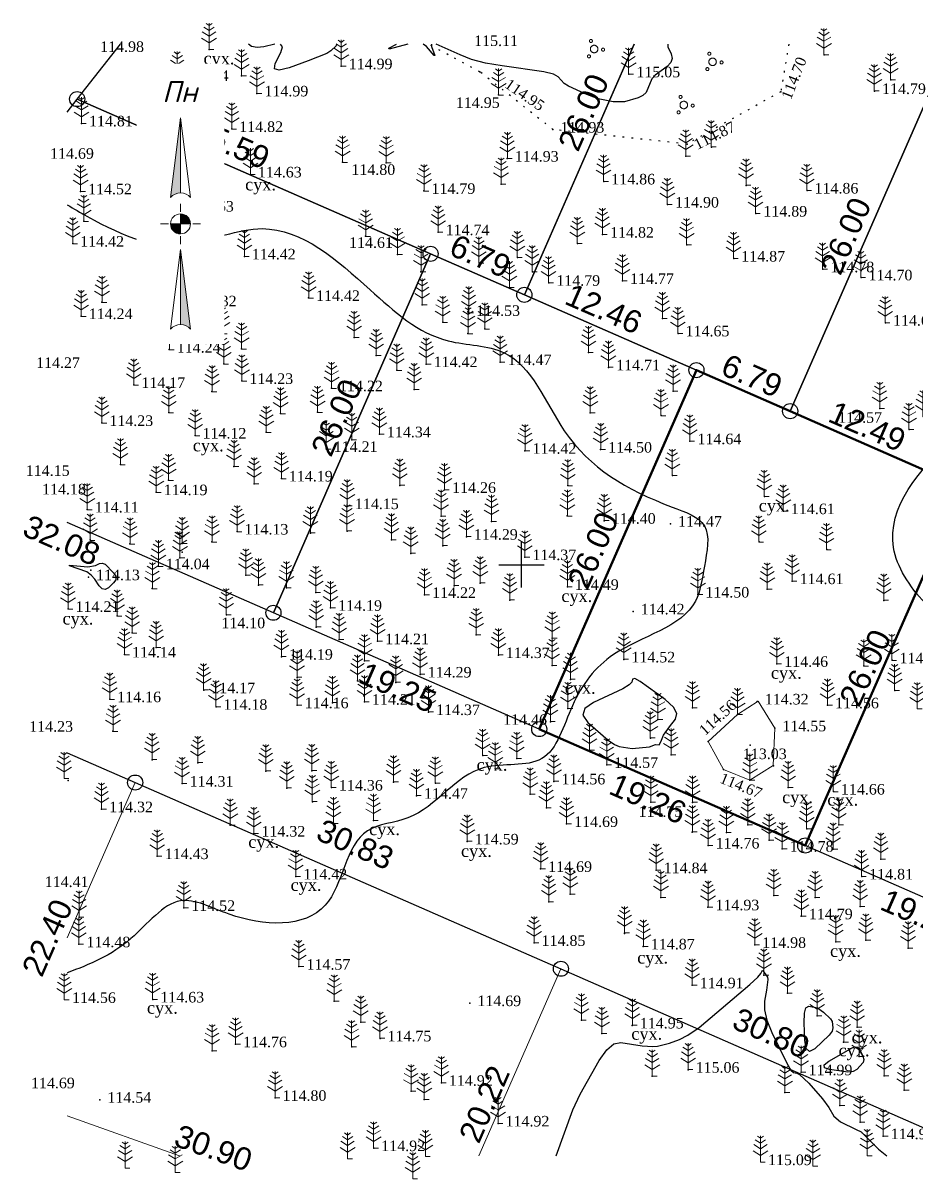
# Model space of a CAD drawing. Header units: millimetres. Extents: x 5405616.9 to 5405706.2, y 5524909.2 to 5524986.1.
# Drawn here: x 5405616.9 to 5405676.2, y 5524909.3 to 5524986 of the extents above; entities that cross this region are included whole.
import ezdxf
from ezdxf.enums import TextEntityAlignment as Align

# ---------------------------------------------------------------- set-up
doc = ezdxf.new("R2010")
doc.units = ezdxf.units.MM
doc.set_wipeout_variables(frame=1)
doc.linetypes.add('HIDDEN', pattern=[0.5, 0, -0.5])
doc.linetypes.add('суцільна', pattern=[50, 50, 0])
for name, color, linetype, lineweight in [('#Лист (текст_ПН)', 250, 'Continuous', 0), ('#Штамп', 250, 'Continuous', 0), ('11900000', 1, 'Continuous', 30), ('Контур', 7, 'HIDDEN', 30), ('рельеф', 7, 'Continuous', 0), ('ТОЧКИ', 7, 'Continuous', 30), ('усл. знак', 7, 'суцільна', 20)]:
    doc.layers.add(name, color=color, linetype=linetype, lineweight=lineweight)
for name, color, linetype in [('горизонтали', 42, 'Continuous'), ('Ділянки_Межі', 10, 'Continuous'), ('надписи', 7, 'Continuous'), ('отметки', 7, 'Continuous'), ('промеры', 185, 'Continuous'), ('Растительность', 7, 'Continuous')]:
    doc.layers.add(name, color=color, linetype=linetype)
doc.styles.get("Standard").update_dxf_attribs({"font": 'arial.ttf'})
doc.styles.add('times', font='times.ttf')
doc.styles.add('Мой_Топо', font='isocpeui.ttf')
doc.linetypes.add('канава 0', pattern='A,0.9,0,["|",Standard,S=0.25,R=0,X=0,Y=0],0.1', length=1)

# ---------------------------------------------------------------- blocks, each defined once
blk = doc.blocks.new('A$C51FE15A3')
at = {"layer": 'Растительность', "color": 94, "lineweight": 0}
for points in [[(-0.201, 1.726), (0, 1.584), (0.201, 1.726)], [(0, 1.75), (0, 0), (0.319, 0)], [(-0.447, 1.172), (0, 0.895), (0.447, 1.172)], [(-0.343, 1.489), (0, 1.267), (0.343, 1.489)], [(-0.493, 0.753), (0, 0.444), (0.493, 0.753)]]:
    blk.add_lwpolyline(points, dxfattribs=at)
blk = doc.blocks.new('A$C72385B22')
at = {"layer": 'усл. знак'}
for centre, radius in [((0, 0), 0.625), ((-0.02, 1.49), 0.25), ((-1.29, -0.64), 0.25), ((1.28, -0.76), 0.25)]:
    blk.add_circle(centre, radius, dxfattribs=at)
blk = doc.blocks.new('*U5')
at = {"color": 0}
for points in [[(-0.113, 0), (-0.109, -0.029), (-0.097, -0.056)], [(-0.113, 0), (-0.097, -0.056), (0, 0)], [(-0.097, -0.056), (0, -0.113), (0, 0)], [(-0.097, -0.056), (-0.08, -0.08), (-0.056, -0.097)], [(-0.097, -0.056), (-0.056, -0.097), (0, -0.113)], [(-0.056, -0.097), (-0.029, -0.109), (0, -0.113)]]:
    blk.add_solid(points, dxfattribs=at)
blk = doc.blocks.new('*U6')
at = {"color": 0}
for points in [[(0, 0), (0.097, 0.056), (0, 0.113)], [(0.097, 0.056), (0.029, 0.109), (0, 0.113)], [(0, 0), (0.113, 0), (0.097, 0.056)], [(0.097, 0.056), (0.056, 0.097), (0.029, 0.109)], [(0.097, 0.056), (0.08, 0.08), (0.056, 0.097)], [(0.113, 0), (0.109, 0.029), (0.097, 0.056)]]:
    blk.add_solid(points, dxfattribs=at)
blk = doc.blocks.new('*U7')
at = {"color": 0}
for points in [[(0, -1.136), (0.021, -1.138), (0, -0.288)], [(0.021, -1.138), (0.042, -1.142), (0, -0.288)], [(0.042, -1.142), (0.062, -1.15), (0, -0.288)], [(0.062, -1.15), (0.081, -1.16), (0, -0.288)], [(0.081, -1.16), (0.098, -1.173), (0, -0.288)], [(0.098, -1.173), (0.113, -1.188), (0, -0.288)]]:
    blk.add_solid(points, dxfattribs=at)
blk = doc.blocks.new('*U8')
at = {"color": 0}
for points in [[(-0.113, 0.297), (-0.098, 0.312), (0, 1.197)], [(-0.098, 0.312), (-0.081, 0.325), (0, 1.197)], [(-0.081, 0.325), (-0.062, 0.335), (0, 1.197)], [(-0.062, 0.335), (-0.042, 0.343), (0, 1.197)], [(-0.042, 0.343), (-0.021, 0.347), (0, 1.197)], [(-0.021, 0.347), (0, 0.349), (0, 1.197)]]:
    blk.add_solid(points, dxfattribs=at)
blk = doc.blocks.new('#Північ')
at = {"color": 7}
blk.add_wipeout([(-2.901, 10.635), (2.901, 10.635), (2.901, -7.981), (-2.901, -7.981)], dxfattribs=at).dxf.layer = '#Лист (текст_ПН)'
at = {"layer": '#Лист (текст_ПН)'}
for p, q in [((-0.663, 1.748), (0, 7.043)), ((0, 7.043), (0, 2.052)), ((0, 7.043), (0.663, 1.748)), ((0, 1.337), (0, 0.807)), ((-1.337, 0), (-0.807, 0)), ((-0.662, 0), (0.662, 0)), ((0, 0.662), (0, -0.662)), ((1.337, 0), (0.807, 0)), ((0, -1.337), (0, -0.807)), ((-0.663, -6.99), (0, -1.695)), ((0, -1.695), (0.663, -6.99)), ((0, -1.695), (0, -6.686))]:
    blk.add_line(p, q, dxfattribs=at)
at = {"layer": '#Лист (текст_ПН)', "flags": 128}
for points in [[(0, 7.043), (-0.663, 1.748, -0.218585), (0, 2.052)], [(0, 0), (-0.662, 0, 0.414214), (0, -0.662)]]:
    blk.add_lwpolyline(points, format="xyb", close=True, dxfattribs=at)
at = {"layer": '#Лист (текст_ПН)'}
blk.add_circle((0, 0), 0.662, dxfattribs=at)
for centre in [(0, 1.178), (0, -7.56)]:
    blk.add_arc(centre, 0.874, 40.67981, 139.32019, dxfattribs=at)
at = {"layer": '#Лист (текст_ПН)', "xscale": 5.883850111352785, "yscale": 5.883850111352785, "zscale": 5.883850111352785}
for name in ['*U8', '*U5', '*U6', '*U7']:
    blk.add_blockref(name, (0, 0), dxfattribs=at)
at = {"layer": '#Лист (текст_ПН)', "style": 'Мой_Топо'}
blk.add_text('Пн', height=1.4, dxfattribs=at).set_placement((-1.217, 8.077))

msp = doc.modelspace()

# ---------------------------------------------------------------- linework, layer by layer
at = {"layer": '11900000', "color": 7}
for points in [[(5405650, 5524948.5, 0), (5405650, 5524951.5, 0)], [(5405650, 5524948.5, 0), (5405650, 5524951.5, 0)], [(5405648.5, 5524950, 0), (5405651.5, 5524950, 0)], [(5405648.5, 5524950, 0), (5405651.5, 5524950, 0)]]:
    msp.add_polyline3d(points, dxfattribs=at)
at = {"layer": 'горизонтали', "color": 32}
for points in [[(5405633.649, 5524984.55, 115), (5405632.917, 5524984.372, 115), (5405632.477, 5524984.322, 115), (5405632.107, 5524984.402, 115), (5405631.892, 5524984.55, 115)], [(5405637.755, 5524984.55, 115), (5405637.717, 5524984.452, 115), (5405637.357, 5524984.102, 115), (5405637.087, 5524983.932, 115), (5405635.857, 5524983.442, 115), (5405634.597, 5524982.992, 115), (5405633.927, 5524982.822, 115), (5405633.627, 5524982.912, 115), (5405633.677, 5524983.272, 115), (5405634.037, 5524983.992, 115), (5405634.147, 5524984.382, 115), (5405634.026, 5524984.55, 115)], [(5405642.461, 5524984.55, 115), (5405641.237, 5524984.232, 115), (5405641.207, 5524984.282, 115), (5405641.72, 5524984.55, 115)], [(5405644.044, 5524984.55, 115), (5405644.027, 5524984.402, 115), (5405644.267, 5524983.812, 115), (5405644.207, 5524983.812, 115), (5405643.707, 5524984.392, 115), (5405643.486, 5524984.55, 115)], [(5405659.707, 5524984.55, 115), (5405659.717, 5524984.372, 115), (5405659.937, 5524983.902, 115), (5405660.007, 5524983.602, 115), (5405659.917, 5524983.332, 115), (5405659.667, 5524983.082, 115), (5405658.867, 5524982.492, 115), (5405658.657, 5524982.242, 115), (5405658.267, 5524981.352, 115), (5405658.047, 5524981.152, 115), (5405657.737, 5524981.002, 115), (5405656.847, 5524980.722, 115), (5405656.087, 5524980.732, 115), (5405655.097, 5524980.932, 115), (5405654.227, 5524981.252, 115), (5405653.127, 5524981.762, 115), (5405652.827, 5524981.952, 115), (5405652.447, 5524982.382, 115), (5405652.137, 5524982.552, 115), (5405651.487, 5524982.722, 115), (5405648.717, 5524983.112, 115), (5405647.627, 5524983.302, 115), (5405646.697, 5524983.542, 115), (5405645.927, 5524983.842, 115), (5405644.341, 5524984.55, 115)], [(5405652.317, 5524910.798, 115), (5405653.417, 5524913.832, 115), (5405653.897, 5524914.892, 115), (5405655.157, 5524917.122, 115), (5405655.657, 5524917.822, 115), (5405656.137, 5524918.222, 115), (5405656.587, 5524918.302, 115), (5405658.007, 5524918.082, 115), (5405658.727, 5524918.042, 115), (5405659.027, 5524918.062, 115), (5405659.817, 5524918.272, 115), (5405660.487, 5524918.512, 115), (5405661.037, 5524918.792, 115), (5405661.787, 5524919.312, 115), (5405665.147, 5524922.162, 115), (5405665.687, 5524922.652, 115), (5405665.877, 5524922.882, 115), (5405665.987, 5524923.112, 115), (5405666.317, 5524922.642, 115), (5405666.347, 5524922.492, 115), (5405666.267, 5524921.792, 115), (5405666.127, 5524921.042, 115), (5405666.127, 5524920.482, 115), (5405666.287, 5524919.802, 115), (5405666.617, 5524918.982, 115), (5405667.597, 5524916.932, 115), (5405667.867, 5524916.482, 115), (5405668.057, 5524916.322, 115), (5405668.267, 5524916.282, 115), (5405668.447, 5524916.192, 115), (5405669.057, 5524915.612, 115), (5405669.977, 5524914.582, 115), (5405670.397, 5524913.992, 115), (5405670.727, 5524913.412, 115), (5405671.177, 5524913.052, 115), (5405672.207, 5524912.532, 115), (5405672.547, 5524912.382, 115), (5405673.697, 5524911.232, 115), (5405674.236, 5524910.798, 115)]]:
    msp.add_polyline3d(points, dxfattribs=at)
for points in [[(5405622.617, 5524948.482, 114), (5405622.397, 5524948.362, 114), (5405622.187, 5524948.402, 114), (5405621.987, 5524948.612, 114), (5405621.697, 5524949.062, 114), (5405621.467, 5524949.322, 114), (5405621.177, 5524949.532, 114), (5405620.017, 5524949.942, 114), (5405620.027, 5524949.972, 114), (5405621.247, 5524949.862, 114), (5405621.747, 5524949.952, 114), (5405622.017, 5524950.092, 114), (5405622.197, 5524950.122, 114), (5405622.397, 5524950.042, 114), (5405622.947, 5524949.482, 114), (5405623.097, 5524949.242, 114), (5405623.097, 5524949.012, 114), (5405622.947, 5524948.802, 114), (5405622.617, 5524948.482, 114)], [(5405658.497, 5524937.932, 114.5), (5405658.887, 5524938.082, 114.5), (5405659.137, 5524938.052, 114.5), (5405659.257, 5524938.262, 114.5), (5405659.437, 5524938.702, 114.5), (5405659.817, 5524939.262, 114.5), (5405660.217, 5524939.762, 114.5), (5405660.317, 5524940.132, 114.5), (5405660.087, 5524940.562, 114.5), (5405659.547, 5524941.062, 114.5), (5405657.887, 5524942.262, 114.5), (5405657.517, 5524942.452, 114.5), (5405657.367, 5524942.422, 114.5), (5405657.327, 5524942.222, 114.5), (5405657.157, 5524942.042, 114.5), (5405656.727, 5524941.782, 114.5), (5405654.787, 5524940.872, 114.5), (5405654.197, 5524940.472, 114.5), (5405654.067, 5524940.032, 114.5), (5405654.397, 5524939.542, 114.5), (5405655.757, 5524938.362, 114.5), (5405656.167, 5524938.082, 114.5), (5405656.477, 5524937.952, 114.5), (5405657.347, 5524937.812, 114.5), (5405658.497, 5524937.932, 114.5)], [(5405670.667, 5524919.272, 115), (5405670.607, 5524919.072, 115), (5405670.407, 5524918.802, 115), (5405669.457, 5524917.892, 115), (5405669.107, 5524917.712, 115), (5405668.887, 5524917.902, 115), (5405668.797, 5524918.472, 115), (5405668.757, 5524919.622, 115), (5405668.777, 5524920.252, 115), (5405668.877, 5524920.612, 115), (5405669.067, 5524920.712, 115), (5405669.637, 5524920.602, 115), (5405670.047, 5524920.332, 115), (5405670.497, 5524919.872, 115), (5405670.607, 5524919.702, 115), (5405670.667, 5524919.272, 115)], [(5405671.987, 5524917.972, 115), (5405672.177, 5524918.022, 115), (5405672.297, 5524918.002, 115), (5405672.407, 5524917.912, 115), (5405672.657, 5524917.402, 115), (5405672.707, 5524917.192, 115), (5405672.667, 5524916.992, 115), (5405672.247, 5524916.522, 115), (5405672.007, 5524916.392, 115), (5405671.657, 5524916.342, 115), (5405670.437, 5524916.512, 115), (5405670.097, 5524916.632, 115), (5405670.077, 5524916.822, 115), (5405670.387, 5524917.072, 115), (5405671.987, 5524917.972, 115)]]:
    msp.add_polyline3d(points, close=True, dxfattribs=at)
for points, knots in [([(5405702.614, 5524915.604), (5405701.765, 5524915.931), (5405697.727, 5524917.483), (5405691.748, 5524920.767), (5405690.456, 5524929.173), (5405685.864, 5524933.397), (5405678.956, 5524935.57), (5405682.018, 5524943.247), (5405676.904, 5524946.848), (5405673.214, 5524952.355), (5405677.096, 5524957.454), (5405682.552, 5524960.751), (5405678.423, 5524966.21), (5405679.751, 5524974.608), (5405685.836, 5524978.206), (5405688.015, 5524981.343)], [20.416975, 20.416975, 20.416975, 20.416975, 23.037626, 32.731638, 39.162292, 46.871348, 50.794349, 58.140724, 63.904689, 68.143785, 76.466951, 79.543627, 85.063561, 91.848837, 103.526432, 103.526432, 103.526432, 103.526432]), ([(5405619.87, 5524973.888), (5405620.312, 5524973.635), (5405623.435, 5524971.82), (5405627.095, 5524970.45), (5405634.017, 5524973.585), (5405639.554, 5524968.65), (5405644.076, 5524964.515), (5405650.202, 5524964.634), (5405652.744, 5524957.477), (5405657.638, 5524954.587), (5405662.753, 5524952.886), (5405662.102, 5524949.951), (5405661.607, 5524946.052), (5405656.166, 5524944.905), (5405653.211, 5524941.03), (5405652.017, 5524936.245), (5405646.321, 5524937.362), (5405643.86, 5524932.976), (5405638.381, 5524932.732), (5405638.048, 5524925.787), (5405631.475, 5524926.077), (5405627.008, 5524928.61), (5405624.068, 5524924.609), (5405621.355, 5524923.476), (5405619.87, 5524922.941)], [816.576713, 816.576713, 816.576713, 816.576713, 817.717516, 824.697693, 829.706044, 837.921411, 844.116267, 847.912489, 854.451188, 863.209597, 865.692003, 868.370851, 870.767732, 877.245455, 881.607053, 885.661514, 889.520415, 895.583001, 898.406187, 904.085367, 910.48747, 913.839474, 917.961004, 922.740612, 922.740612, 922.740612, 922.740612])]:
    msp.add_open_spline(points, degree=3, knots=knots, dxfattribs=at)
at = {"layer": 'Ділянки_Межі', "lineweight": 25}
for points in [[(5405619.87, 5524980.049), (5405620.532, 5524980.907), (5405623.407, 5524984.55)], [(5405619.87, 5524937.531), (5405624.379, 5524935.557), (5405652.622, 5524923.203), (5405680.834, 5524910.84), (5405683.651, 5524917.273), (5405686.449, 5524923.665), (5405668.826, 5524931.381), (5405651.182, 5524939.105), (5405633.549, 5524946.825), (5405619.87, 5524952.814)]]:
    msp.add_lwpolyline(points, dxfattribs=at)
at = {"layer": 'Ділянки_Межі'}
for points in [[(5405657.476, 5524984.55), (5405650.195, 5524967.92), (5405643.976, 5524970.643), (5405620.532, 5524980.907)], [(5405620.532, 5524980.907), (5405623.407, 5524984.55)], [(5405677.038, 5524984.55), (5405678.256, 5524984.017), (5405667.828, 5524960.2), (5405661.61, 5524962.923), (5405650.195, 5524967.92)], [(5405650.195, 5524967.92), (5405657.476, 5524984.55)], [(5405619.87, 5524980.049), (5405620.532, 5524980.907), (5405643.976, 5524970.643), (5405633.549, 5524946.825), (5405619.87, 5524952.814)]]:
    msp.add_lwpolyline(points, dxfattribs=at)
for points in [[(5405667.828, 5524960.2), (5405678.256, 5524984.017), (5405695.889, 5524976.297), (5405685.462, 5524952.48), (5405679.269, 5524955.191)], [(5405633.549, 5524946.825), (5405643.976, 5524970.643), (5405650.195, 5524967.92), (5405661.61, 5524962.923), (5405651.182, 5524939.105)]]:
    msp.add_lwpolyline(points, close=True, dxfattribs=at)
at = {"layer": 'Ділянки_Межі', "lineweight": 50}
msp.add_lwpolyline([(5405651.182, 5524939.105), (5405661.61, 5524962.923), (5405667.828, 5524960.2), (5405679.269, 5524955.191), (5405668.826, 5524931.381)], close=True, dxfattribs=at)
at = {"layer": 'Ділянки_Межі', "lineweight": 0}
msp.add_lwpolyline([(5405668.826, 5524931.381), (5405679.269, 5524955.191), (5405685.462, 5524952.48), (5405696.877, 5524947.483), (5405686.449, 5524923.665)], close=True, dxfattribs=at)
for points in [[(5405619.87, 5524937.531), (5405624.379, 5524935.557), (5405619.87, 5524925.258)], [(5405619.87, 5524925.258), (5405624.379, 5524935.557), (5405652.622, 5524923.203), (5405647.186, 5524910.798)], [(5405647.186, 5524910.798), (5405652.622, 5524923.203), (5405680.834, 5524910.84), (5405680.815, 5524910.798)], [(5405619.87, 5524913.45), (5405627.322, 5524910.798)], [(5405627.322, 5524910.798), (5405619.87, 5524913.45)]]:
    msp.add_lwpolyline(points, dxfattribs=at)
at = {"layer": 'Контур', "color": 7, "linetype": 'HIDDEN', "elevation": 115.325}
msp.add_lwpolyline([(5405667.741, 5524984.55), (5405667.205, 5524981.396), (5405660.985, 5524977.927), (5405652.094, 5524978.885), (5405647.248, 5524982.721), (5405643.833, 5524984.55)], dxfattribs=at)
at = {"layer": 'отметки', "color": 7}
for p in [(5405629.279, 5524984.203, 114.951), (5405670.084, 5524983.839, 114.868), (5405638.043, 5524983.09, 114.994), (5405627.168, 5524982.313, 114.943), (5405631.439, 5524982.455, 114.961), (5405647.248, 5524982.721, 114.946), (5405657.127, 5524982.554, 115.053), (5405674.504, 5524982.184, 114.729), (5405626.276, 5524980.794, 114.876), (5405628.751, 5524980.809, 114.884), (5405632.456, 5524981.289, 114.995), (5405648.488, 5524981.181, 114.946), (5405667.205, 5524981.396, 114.703), (5405673.424, 5524981.444, 114.792), (5405627.463, 5524979.979, 114.87), (5405620.816, 5524979.298, 114.807), (5405630.784, 5524978.926, 114.818), (5405652.094, 5524978.885, 114.932), (5405660.985, 5524977.927, 114.874), (5405662.608, 5524977.726, 114.903), (5405649.063, 5524976.959, 114.931), (5405660.917, 5524977.111, 114.919), (5405638.134, 5524976.716, 114.799), (5405641.032, 5524976.686, 114.796), (5405632.019, 5524975.912, 114.629), (5405655.462, 5524975.447, 114.857), (5405620.755, 5524974.787, 114.523), (5405643.538, 5524974.819, 114.79), (5405648.647, 5524975.269, 114.901), (5405664.913, 5524975.182, 114.838), (5405668.947, 5524974.844, 114.855), (5405659.696, 5524973.911, 114.899), (5405627.516, 5524973.644, 114.625), (5405665.55, 5524973.314, 114.887), (5405620.963, 5524972.812, 114.477), (5405639.66, 5524971.804, 114.61), (5405644.475, 5524972.079, 114.737), (5405655.384, 5524971.914, 114.818), (5405620.236, 5524971.319, 114.421), (5405629.594, 5524971.504, 114.467), (5405653.723, 5524971.317, 114.824), (5405660.98, 5524971.234, 114.832), (5405631.621, 5524970.472, 114.421), (5405641.787, 5524970.604, 114.549), (5405647.195, 5524970.015, 114.71), (5405649.74, 5524970.393, 114.797), (5405664.085, 5524970.331, 114.866), (5405625.21, 5524969.236, 114.324), (5405643.337, 5524969.456, 114.594), (5405650.728, 5524969.443, 114.761), (5405669.999, 5524969.614, 114.782), (5405651.816, 5524968.721, 114.794), (5405656.71, 5524968.845, 114.773), (5405672.53, 5524969.081, 114.704), (5405635.877, 5524967.713, 114.418), (5405649.209, 5524968.4, 114.712), (5405622.172, 5524967.437, 114.252), (5405627.702, 5524967.356, 114.321), (5405643.416, 5524967.257, 114.575), (5405620.796, 5524966.508, 114.242), (5405646.444, 5524966.786, 114.529), (5405646.502, 5524966.724, 114.527), (5405659.363, 5524966.34, 114.677), (5405644.778, 5524966.099, 114.538), (5405647.564, 5524965.662, 114.556), (5405674.151, 5524966.072, 114.681), (5405630.164, 5524965.349, 114.302), (5405638.904, 5524965.098, 114.394), (5405646.451, 5524965.345, 114.544), (5405660.393, 5524965.365, 114.655), (5405626.64, 5524964.283, 114.242), (5405631.43, 5524964.337, 114.307), (5405640.362, 5524963.9, 114.377), (5405654.461, 5524964.099, 114.68), (5405630.257, 5524963.344, 114.213), (5405643.678, 5524963.321, 114.423), (5405648.587, 5524963.46, 114.472), (5405655.786, 5524963.109, 114.708), (5405641.731, 5524962.925, 114.36), (5405624.288, 5524961.939, 114.168), (5405631.453, 5524962.208, 114.227), (5405637.399, 5524961.722, 114.221), (5405642.881, 5524961.641, 114.383), (5405629.474, 5524961.5, 114.219), (5405660.068, 5524961.524, 114.667), (5405626.608, 5524960.123, 114.131), (5405634.018, 5524960.041, 114.241), (5405636.474, 5524960.133, 114.212), (5405654.563, 5524960.085, 114.573), (5405673.779, 5524960.379, 114.567), (5405622.167, 5524959.418, 114.234), (5405659.27, 5524959.905, 114.673), (5405628.349, 5524958.587, 114.118), (5405633.077, 5524958.801, 114.196), (5405640.581, 5524958.666, 114.343), (5405675.722, 5524958.993, 114.577), (5405638.749, 5524958.3, 114.226), (5405661.179, 5524958.209, 114.64), (5405637.052, 5524957.697, 114.205), (5405650.238, 5524957.574, 114.418), (5405655.257, 5524957.652, 114.497), (5405623.396, 5524956.656, 114.188), (5405630.935, 5524956.537, 114.167), (5405626.597, 5524955.619, 114.157), (5405634.077, 5524955.738, 114.187), (5405660.016, 5524955.943, 114.591), (5405625.772, 5524954.828, 114.193), (5405632.266, 5524955.385, 114.159), (5405641.942, 5524955.271, 114.281), (5405644.906, 5524954.98, 114.261), (5405653.078, 5524955.258, 114.399), (5405638.458, 5524953.901, 114.154), (5405666.12, 5524954.544, 114.549), (5405621.201, 5524953.68, 114.113), (5405644.669, 5524953.238, 114.317), (5405653.042, 5524953.248, 114.392), (5405667.378, 5524953.568, 114.612), (5405648.022, 5524952.883, 114.348), (5405655.5, 5524952.93, 114.402), (5405659.891, 5524952.736, 114.47), (5405621.391, 5524951.656, 114.051), (5405631.135, 5524952.218, 114.13), (5405636.006, 5524952.109, 114.174), (5405638.435, 5524952.243, 114.191), (5405641.382, 5524951.654, 114.264), (5405646.351, 5524951.872, 114.292), (5405624.033, 5524951.4, 114.132), (5405627.491, 5524951.431, 114.126), (5405627.498, 5524950.847, 113.887), (5405629.475, 5524951.524, 114.169), (5405644.786, 5524951.27, 114.249), (5405665.762, 5524951.52, 114.826), (5405670.251, 5524951.014, 114.55), (5405621.57, 5524950.196, 114.144), (5405627.343, 5524950.474, 114.111), (5405642.658, 5524950.761, 114.256), (5405650.232, 5524950.516, 114.375), (5405621.447, 5524949.658, 113.937), (5405625.913, 5524949.911, 114.039), (5405631.727, 5524949.311, 114.224), (5405621.284, 5524949.187, 114.13), (5405632.554, 5524948.666, 114.215), (5405645.531, 5524948.617, 114.275), (5405647.271, 5524948.788, 114.262), (5405653.049, 5524948.54, 114.492), (5405667.956, 5524948.924, 114.608), (5405625.512, 5524948.443, 114.077), (5405634.418, 5524948.475, 114.173), (5405636.366, 5524948.164, 114.166), (5405643.582, 5524948.009, 114.224), (5405661.705, 5524948.036, 114.499), (5405666.312, 5524948.384, 114.59), (5405619.926, 5524947.084, 114.209), (5405637.345, 5524947.156, 114.187), (5405649.228, 5524947.67, 114.392), (5405674.04, 5524947.649, 114.576), (5405623.179, 5524946.612, 114.066), (5405630.431, 5524946.679, 114.105), (5405657.417, 5524946.914, 114.422), (5405624.179, 5524945.491, 114.074), (5405636.393, 5524945.879, 114.141), (5405637.918, 5524945.042, 114.26), (5405640.463, 5524944.937, 114.21), (5405646.998, 5524945.358, 114.335), (5405652.049, 5524945.131, 114.448), (5405623.673, 5524944.056, 114.14), (5405625.768, 5524944.524, 114.147), (5405648.471, 5524944.019, 114.365), (5405634.086, 5524943.91, 114.193), (5405639.6, 5524943.631, 114.273), (5405652.03, 5524943.325, 114.407), (5405656.794, 5524943.73, 114.523), (5405666.936, 5524943.436, 114.46), (5405672.719, 5524943.297, 114.59), (5405674.584, 5524943.669, 114.608), (5405635.122, 5524942.536, 114.168), (5405643.285, 5524942.73, 114.287), (5405653.253, 5524942.405, 114.397), (5405628.929, 5524941.688, 114.17), (5405639.123, 5524942.298, 114.123), (5405641.667, 5524942.198, 114.319), (5405674.769, 5524941.665, 114.681), (5405622.691, 5524941.092, 114.161), (5405639.539, 5524941.308, 114.042), (5405639.586, 5524940.923, 114.212), (5405665.646, 5524940.942, 114.317), (5405629.742, 5524940.585, 114.18), (5405635.129, 5524940.691, 114.16), (5405637.464, 5524940.857, 114.108), (5405643.841, 5524940.236, 114.371), (5405653.089, 5524940.477, 114.505), (5405661.347, 5524940.518, 114.528), (5405670.304, 5524940.683, 114.56), (5405651.924, 5524939.59, 114.459), (5405659.061, 5524939.746, 114.441), (5405664.336, 5524940.063, 114.414), (5405622.906, 5524938.959, 114.213), (5405666.811, 5524939.159, 114.545), (5405658.554, 5524938.51, 114.434), (5405662.393, 5524938.284, 114.558), (5405665.171, 5524938.046, 113.032), (5405625.509, 5524937.073, 114.235), (5405647.437, 5524937.355, 114.458), (5405649.696, 5524937.149, 114.479), (5405654.518, 5524937.693, 114.534), (5405659.935, 5524937.387, 114.582), (5405628.542, 5524936.873, 114.259), (5405633.054, 5524936.323, 114.338), (5405636.102, 5524936.343, 114.277), (5405648.269, 5524936.467, 114.532), (5405655.661, 5524936.732, 114.569), (5405663.402, 5524936.429, 114.67), (5405666.713, 5524936.674, 114.534), (5405619.93, 5524935.686, 114.25), (5405641.521, 5524935.593, 114.294), (5405644.295, 5524935.51, 114.387), (5405652.16, 5524935.637, 114.556), (5405665.162, 5524935.711, 114.575), (5405627.492, 5524935.489, 114.31), (5405634.448, 5524935.194, 114.253), (5405637.397, 5524935.227, 114.358), (5405650.591, 5524934.789, 114.639), (5405667.703, 5524935.221, 114.681), (5405670.696, 5524934.962, 114.657), (5405636.135, 5524934.282, 114.369), (5405643.043, 5524934.68, 114.466), (5405658.58, 5524934.253, 114.751), (5405661.357, 5524934.242, 114.618), (5405622.155, 5524933.789, 114.318), (5405651.662, 5524933.871, 114.532), (5405630.692, 5524932.722, 114.385), (5405637.537, 5524932.832, 114.441), (5405640.184, 5524933.048, 114.493), (5405653, 5524932.81, 114.692), (5405665.016, 5524932.747, 114.654), (5405668.93, 5524932.485, 114.738), (5405671.062, 5524932.762, 114.708), (5405632.257, 5524932.175, 114.317), (5405661.336, 5524932.275, 114.768), (5405663.601, 5524932.236, 114.74), (5405666.431, 5524931.733, 114.769), (5405646.409, 5524931.654, 114.585), (5405662.384, 5524931.382, 114.756), (5405667.296, 5524931.171, 114.781), (5405670.688, 5524931.138, 114.786), (5405625.845, 5524930.679, 114.432), (5405673.849, 5524930.479, 114.761), (5405651.277, 5524929.827, 114.688), (5405658.937, 5524929.741, 114.844), (5405635.037, 5524929.327, 114.42), (5405672.573, 5524929.326, 114.813), (5405653.238, 5524928.143, 114.715), (5405659.259, 5524927.933, 114.931), (5405666.735, 5524928.07, 114.949), (5405669.481, 5524927.923, 114.802), (5405627.603, 5524927.238, 114.518), (5405651.821, 5524927.641, 114.742), (5405662.375, 5524927.282, 114.931), (5405672.47, 5524927.332, 114.838), (5405620.664, 5524926.628, 114.462), (5405668.569, 5524926.686, 114.789), (5405656.842, 5524925.547, 114.872), (5405656.849, 5524925.574, 114.866), (5405620.649, 5524924.827, 114.478), (5405650.84, 5524924.919, 114.852), (5405665.477, 5524924.79, 114.981), (5405670.849, 5524924.998, 114.866), (5405672.852, 5524925.094, 114.907), (5405658.088, 5524924.687, 114.869), (5405675.649, 5524924.579, 114.881), (5405635.247, 5524923.342, 114.572), (5405666.089, 5524922.767, 115.005), (5405661.331, 5524922.105, 114.914), (5405625.547, 5524921.168, 114.635), (5405637.589, 5524921.055, 114.732), (5405646.577, 5524920.923, 114.686), (5405667.654, 5524921.578, 114.981), (5405639.345, 5524919.649, 114.745), (5405653.978, 5524919.801, 114.929), (5405657.356, 5524919.443, 114.947), (5405669.624, 5524920.069, 115.016), (5405655.337, 5524918.907, 114.984), (5405672.273, 5524919.317, 114.973), (5405631.039, 5524918.194, 114.757), (5405638.747, 5524918.029, 114.804), (5405640.621, 5524918.585, 114.753), (5405671.376, 5524918.342, 114.989), (5405629.482, 5524917.759, 114.69), (5405672.406, 5524917.384, 115.015), (5405661.058, 5524916.506, 115.057), (5405668.552, 5524916.337, 114.994), (5405644.69, 5524915.636, 114.922), (5405658.678, 5524916.083, 115.077), (5405674.056, 5524916.094, 114.955), (5405642.685, 5524915.088, 114.942), (5405667.483, 5524914.998, 115.083), (5405675.396, 5524915.141, 114.911), (5405622.035, 5524914.515, 114.538), (5405633.659, 5524914.638, 114.8), (5405643.556, 5524914.52, 114.947), (5405671.128, 5524914.125, 114.972), (5405648.45, 5524912.94, 114.921), (5405672.47, 5524913.032, 114.982), (5405673.998, 5524912.096, 114.953), (5405640.205, 5524911.302, 114.92)]:
    msp.add_point(p, dxfattribs=at)
at = {"layer": 'рельеф', "color": 7, "linetype": 'канава 0', "ltscale": 0.4, "elevation": 114.41}
msp.add_lwpolyline([(5405664.34, 5524940.07), (5405662.39, 5524938.29), (5405663.4, 5524936.43), (5405665.16, 5524935.72), (5405666.71, 5524936.68), (5405666.81, 5524939.16), (5405665.714, 5524940.95), (5405664.34, 5524940.07)], dxfattribs=at)
at = {"layer": 'ТОЧКИ'}
for centre in [(5405620.532, 5524980.907), (5405643.976, 5524970.643, 107.24), (5405650.195, 5524967.92, 107.24), (5405661.61, 5524962.923, 107.24), (5405667.828, 5524960.2, 107.24), (5405633.549, 5524946.825), (5405651.182, 5524939.105), (5405624.379, 5524935.557), (5405668.826, 5524931.381, 107.24), (5405652.622, 5524923.203)]:
    msp.add_circle(centre, 0.5, dxfattribs=at)

# ---------------------------------------------------------------- block references
at = {"layer": 'Растительность', "color": 7}
for p in [(5405629.28, 5524984.2, 114.95), (5405670.07, 5524983.85, 114.87), (5405638.05, 5524983.09, 114.99), (5405627.17, 5524982.31, 114.94), (5405631.44, 5524982.45, 114.96), (5405657.11, 5524982.56, 115.05), (5405674.49, 5524982.19, 114.73), (5405632.46, 5524981.29, 114.99), (5405673.41, 5524981.45, 114.79), (5405626.28, 5524980.79, 114.88), (5405628.76, 5524980.8, 114.88), (5405648.49, 5524981.18, 114.95), (5405627.47, 5524979.97, 114.87), (5405620.82, 5524979.29, 114.81), (5405630.79, 5524978.92, 114.82), (5405662.59, 5524977.73, 114.9), (5405638.14, 5524976.71, 114.8), (5405649.07, 5524976.96, 114.93), (5405660.9, 5524977.12, 114.92), (5405641.04, 5524976.68, 114.8), (5405632.03, 5524975.9, 114.63), (5405648.65, 5524975.27, 114.9), (5405655.45, 5524975.45, 114.86), (5405664.9, 5524975.19, 114.84), (5405620.76, 5524974.77, 114.52), (5405643.54, 5524974.81, 114.79), (5405668.93, 5524974.85, 114.86), (5405627.52, 5524973.63, 114.62), (5405659.68, 5524973.91, 114.9), (5405665.53, 5524973.32, 114.89), (5405620.97, 5524972.79, 114.48), (5405629.6, 5524971.49, 114.47), (5405639.67, 5524971.8, 114.61), (5405644.48, 5524972.07, 114.74), (5405653.71, 5524971.32, 114.82), (5405655.37, 5524971.92, 114.82), (5405620.24, 5524971.3, 114.42), (5405641.79, 5524970.6, 114.55), (5405660.96, 5524971.24, 114.83), (5405631.63, 5524970.46, 114.42), (5405647.18, 5524970.02, 114.71), (5405649.73, 5524970.39, 114.8), (5405664.07, 5524970.33, 114.87), (5405625.22, 5524969.22, 114.32), (5405643.34, 5524969.45, 114.59), (5405650.72, 5524969.44, 114.76), (5405669.98, 5524969.62, 114.78), (5405672.51, 5524969.08, 114.7), (5405649.2, 5524968.4, 114.71), (5405651.8, 5524968.72, 114.79), (5405656.7, 5524968.85, 114.77), (5405635.89, 5524967.7, 114.42), (5405622.18, 5524967.41, 114.25), (5405627.71, 5524967.34, 114.32), (5405643.42, 5524967.25, 114.57), (5405646.51, 5524966.72, 114.53), (5405620.8, 5524966.48, 114.24), (5405644.78, 5524966.09, 114.54), (5405659.35, 5524966.34, 114.68), (5405674.13, 5524966.07, 114.68), (5405630.17, 5524965.33, 114.3), (5405646.46, 5524965.34, 114.54), (5405647.57, 5524965.65, 114.56), (5405660.38, 5524965.36, 114.65), (5405638.91, 5524965.09, 114.39), (5405626.65, 5524964.26, 114.24), (5405631.44, 5524964.32, 114.31), (5405640.37, 5524963.89, 114.38), (5405654.45, 5524964.1, 114.68), (5405630.26, 5524963.33, 114.21), (5405641.74, 5524962.91, 114.36), (5405643.69, 5524963.31, 114.42), (5405648.59, 5524963.45, 114.47), (5405655.77, 5524963.11, 114.71), (5405631.46, 5524962.19, 114.23), (5405624.29, 5524961.92, 114.17), (5405629.48, 5524961.48, 114.22), (5405637.41, 5524961.71, 114.22), (5405642.89, 5524961.63, 114.38), (5405660.06, 5524961.52, 114.67), (5405626.61, 5524960.1, 114.13), (5405634.03, 5524960.02, 114.24), (5405636.48, 5524960.12, 114.21), (5405654.57, 5524960.08, 114.57), (5405659.26, 5524959.9, 114.67), (5405673.77, 5524960.38, 114.57), (5405676.63, 5524959.83, 114.57), (5405622.17, 5524959.4, 114.23), (5405628.36, 5524958.57, 114.12), (5405633.08, 5524958.78, 114.19), (5405638.75, 5524958.31, 114.23), (5405640.58, 5524958.67, 114.34), (5405675.71, 5524958.99, 114.58), (5405637.06, 5524957.68, 114.2), (5405650.24, 5524957.57, 114.42), (5405655.26, 5524957.65, 114.5), (5405661.17, 5524958.21, 114.64), (5405623.4, 5524956.64, 114.19), (5405630.94, 5524956.52, 114.17), (5405626.6, 5524955.6, 114.16), (5405632.27, 5524955.37, 114.16), (5405634.08, 5524955.72, 114.19), (5405641.94, 5524955.28, 114.28), (5405653.08, 5524955.25, 114.4), (5405660.01, 5524955.94, 114.59), (5405625.78, 5524954.81, 114.19), (5405644.9, 5524954.99, 114.26), (5405666.11, 5524954.54, 114.55), (5405638.45, 5524953.91, 114.15), (5405621.2, 5524953.66, 114.11), (5405644.67, 5524953.24, 114.32), (5405653.05, 5524953.24, 114.39), (5405655.5, 5524952.94, 114.4), (5405667.37, 5524953.56, 114.61), (5405631.14, 5524952.2, 114.13), (5405638.43, 5524952.25, 114.19), (5405648.02, 5524952.89, 114.35), (5405621.39, 5524951.63, 114.05), (5405624.04, 5524951.38, 114.13), (5405627.5, 5524951.41, 114.13), (5405629.48, 5524951.51, 114.17), (5405636, 5524952.12, 114.17), (5405641.38, 5524951.66, 114.26), (5405646.35, 5524951.88, 114.29), (5405665.75, 5524951.51, 114.83), (5405642.66, 5524950.77, 114.26), (5405644.78, 5524951.28, 114.25), (5405670.24, 5524951.01, 114.55), (5405625.92, 5524949.89, 114.04), (5405627.35, 5524950.46, 114.11), (5405650.23, 5524950.52, 114.37), (5405631.72, 5524949.32, 114.22), (5405625.52, 5524948.42, 114.08), (5405632.55, 5524948.67, 114.21), (5405634.41, 5524948.48, 114.17), (5405645.53, 5524948.63, 114.28), (5405647.27, 5524948.8, 114.26), (5405653.05, 5524948.54, 114.49), (5405666.31, 5524948.39, 114.59), (5405667.96, 5524948.93, 114.61), (5405636.36, 5524948.17, 114.17), (5405643.58, 5524948.02, 114.22), (5405649.23, 5524947.68, 114.39), (5405661.71, 5524948.04, 114.5), (5405674.04, 5524947.65, 114.58), (5405619.93, 5524947.07, 114.21), (5405637.34, 5524947.16, 114.19), (5405623.18, 5524946.59, 114.07), (5405630.42, 5524946.69, 114.1), (5405624.18, 5524945.47, 114.07), (5405636.39, 5524945.89, 114.14), (5405647, 5524945.37, 114.33), (5405625.77, 5524944.51, 114.15), (5405637.91, 5524945.05, 114.26), (5405640.46, 5524944.95, 114.21), (5405652.05, 5524945.14, 114.45), (5405623.68, 5524944.04, 114.14), (5405634.08, 5524943.92, 114.19), (5405648.47, 5524944.03, 114.37), (5405656.79, 5524943.74, 114.52), (5405639.6, 5524943.64, 114.27), (5405652.03, 5524943.33, 114.41), (5405666.94, 5524943.44, 114.46), (5405672.71, 5524943.29, 114.59), (5405674.57, 5524943.66, 114.61), (5405635.12, 5524942.55, 114.17), (5405639.13, 5524942.28, 114.12), (5405641.66, 5524942.21, 114.32), (5405643.28, 5524942.74, 114.29), (5405653.25, 5524942.41, 114.4), (5405628.92, 5524941.7, 114.17), (5405674.76, 5524941.66, 114.68), (5405622.69, 5524941.08, 114.16), (5405635.12, 5524940.7, 114.16), (5405637.46, 5524940.87, 114.11), (5405639.59, 5524940.91, 114.21), (5405670.31, 5524940.69, 114.56), (5405629.74, 5524940.59, 114.18), (5405643.84, 5524940.24, 114.37), (5405653.09, 5524940.48, 114.5), (5405661.35, 5524940.52, 114.53), (5405664.34, 5524940.07, 114.41), (5405676.26, 5524940.45, 114.6), (5405651.92, 5524939.6, 114.46), (5405659.06, 5524939.75, 114.44), (5405622.91, 5524938.95, 114.21), (5405658.55, 5524938.52, 114.43), (5405654.52, 5524937.7, 114.53), (5405625.5, 5524937.08, 114.23), (5405628.54, 5524936.88, 114.26), (5405647.43, 5524937.36, 114.46), (5405649.69, 5524937.16, 114.48), (5405659.93, 5524937.39, 114.58), (5405633.05, 5524936.33, 114.34), (5405636.1, 5524936.35, 114.28), (5405648.27, 5524936.47, 114.53), (5405655.66, 5524936.74, 114.57), (5405619.66, 5524935.82, 114.28), (5405627.49, 5524935.5, 114.31), (5405641.52, 5524935.6, 114.29), (5405644.29, 5524935.52, 114.39), (5405652.16, 5524935.64, 114.56), (5405665.16, 5524935.72, 114.41), (5405634.44, 5524935.2, 114.25), (5405637.39, 5524935.23, 114.36), (5405643.04, 5524934.69, 114.47), (5405650.59, 5524934.79, 114.64), (5405667.7, 5524935.23, 114.68), (5405670.69, 5524934.95, 114.66), (5405622.15, 5524933.79, 114.32), (5405636.13, 5524934.29, 114.37), (5405651.66, 5524933.88, 114.53), (5405658.58, 5524934.26, 114.75), (5405661.36, 5524934.25, 114.62), (5405640.18, 5524933.05, 114.49), (5405630.69, 5524932.73, 114.38), (5405637.53, 5524932.84, 114.44), (5405653, 5524932.81, 114.69), (5405661.34, 5524932.28, 114.77), (5405663.6, 5524932.24, 114.74), (5405665.02, 5524932.75, 114.65), (5405668.92, 5524932.48, 114.74), (5405671.05, 5524932.75, 114.71), (5405632.25, 5524932.18, 114.32), (5405646.41, 5524931.66, 114.59), (5405666.43, 5524931.74, 114.77), (5405625.84, 5524930.68, 114.43), (5405662.38, 5524931.38, 114.76), (5405667.3, 5524931.17, 114.78), (5405670.68, 5524931.13, 114.79), (5405673.84, 5524930.47, 114.76), (5405635.03, 5524929.33, 114.42), (5405651.28, 5524929.83, 114.69), (5405658.94, 5524929.74, 114.84), (5405672.56, 5524929.32, 114.81), (5405651.82, 5524927.64, 114.74), (5405653.24, 5524928.15, 114.72), (5405659.26, 5524927.93, 114.93), (5405666.74, 5524928.07, 114.95), (5405669.48, 5524927.93, 114.8), (5405627.6, 5524927.24, 114.52), (5405662.38, 5524927.28, 114.93), (5405672.47, 5524927.33, 114.84), (5405620.66, 5524926.63, 114.46), (5405668.57, 5524926.69, 114.79), (5405656.85, 5524925.58, 114.87), (5405620.64, 5524924.83, 114.48), (5405650.84, 5524924.92, 114.85), (5405658.09, 5524924.69, 114.87), (5405665.48, 5524924.79, 114.98), (5405670.85, 5524925, 114.87), (5405672.85, 5524925.1, 114.91), (5405675.65, 5524924.58, 114.88), (5405635.24, 5524923.35, 114.57), (5405666.09, 5524922.77, 115), (5405661.33, 5524922.11, 114.91), (5405667.65, 5524921.58, 114.98), (5405619.68, 5524921.14, 114.56), (5405625.54, 5524921.17, 114.63), (5405637.59, 5524921.06, 114.73), (5405669.62, 5524920.07, 115.02), (5405639.34, 5524919.65, 114.75), (5405653.98, 5524919.8, 114.93), (5405657.36, 5524919.45, 114.95), (5405672.27, 5524919.32, 114.97), (5405640.62, 5524918.59, 114.75), (5405655.34, 5524918.91, 114.98), (5405629.48, 5524917.76, 114.69), (5405631.04, 5524918.2, 114.76), (5405638.74, 5524918.03, 114.8), (5405671.38, 5524918.34, 114.99), (5405672.41, 5524917.39, 115.01), (5405661.06, 5524916.51, 115.06), (5405668.55, 5524916.34, 114.99), (5405644.69, 5524915.64, 114.92), (5405658.68, 5524916.08, 115.08), (5405674.06, 5524916.1, 114.96), (5405633.66, 5524914.64, 114.8), (5405642.68, 5524915.09, 114.94), (5405667.48, 5524915, 115.08), (5405675.4, 5524915.14, 114.91), (5405643.56, 5524914.52, 114.95), (5405671.13, 5524914.13, 114.97), (5405648.45, 5524912.94, 114.92), (5405672.47, 5524913.03, 114.98), (5405674, 5524912.1, 114.95), (5405640.2, 5524911.3, 114.92), (5405643.63, 5524910.74, 114.98), (5405672.94, 5524910.8, 115.04), (5405623.71, 5524909.98, 114.89), (5405638.47, 5524910.58, 114.87), (5405665.86, 5524910.37, 115.09), (5405669.34, 5524910.1, 115.1), (5405627.04, 5524909.69, 114.8), (5405642.79, 5524909.26, 115.02)]:
    msp.add_blockref('A$C51FE15A3', p, dxfattribs=at)
at = {"layer": 'усл. знак', "color": 7, "linetype": 'суцільна', "lineweight": 13, "xscale": 0.3999999998750298, "yscale": 0.3999999998750298, "zscale": 0.3999999998750298, "rotation": 265.3647753868261}
for p in [(5405654.825, 5524984.231), (5405662.682, 5524983.382), (5405660.771, 5524980.517)]:
    msp.add_blockref('A$C72385B22', p, dxfattribs=at)

# ---------------------------------------------------------------- texts
at = {"layer": 'надписи', "color": 7, "style": 'times'}
for p in [(5405628.914, 5524984.013, 111.861), (5405631.675, 5524975.65, 111.861), (5405628.202, 5524958.335, 111.861), (5405665.745, 5524954.344, 111.861), (5405652.653, 5524948.34, 111.861), (5405619.561, 5524946.843, 111.861), (5405666.55, 5524943.246, 111.861), (5405652.878, 5524942.246, 111.861), (5405647.026, 5524937.142, 111.861), (5405667.297, 5524934.99, 111.861), (5405670.295, 5524934.826, 111.861), (5405639.899, 5524932.868, 111.861), (5405631.882, 5524932.027, 111.861), (5405645.992, 5524931.423, 111.861), (5405634.689, 5524929.17, 111.861), (5405657.683, 5524924.348, 111.861), (5405670.474, 5524924.788, 111.861), (5405625.161, 5524921.02, 111.861), (5405657.292, 5524919.295, 111.861), (5405671.902, 5524919.056, 111.861), (5405671.042, 5524918.194, 111.861)]:
    msp.add_text('сух.', height=0.8, dxfattribs=at).set_placement(p, align=Align.TOP_LEFT)
at = {"layer": 'отметки', "color": 7, "style": 'times'}
for s, p in [('114.98', (5405622.055, 5524984.738, 114.981)), ('115.11', (5405646.865, 5524985.13, 115.109)), ('114.99', (5405638.543, 5524983.59, 114.994)), ('115.05', (5405657.627, 5524983.054, 115.053)), ('114.94', (5405627.668, 5524982.813, 114.943)), ('114.99', (5405632.956, 5524981.789, 114.995)), ('114.79', (5405673.924, 5524981.944, 114.792)), ('114.95', (5405645.652, 5524981.021, 114.946)), ('114.81', (5405621.316, 5524979.798, 114.807)), ('114.82', (5405631.284, 5524979.426, 114.818)), ('114.93', (5405652.594, 5524979.385, 114.932)), ('114.69', (5405618.734, 5524977.648, 114.688)), ('114.93', (5405649.563, 5524977.459, 114.931)), ('114.63', (5405632.519, 5524976.412, 114.629)), ('114.80', (5405638.722, 5524976.58, 114.796)), ('114.86', (5405655.962, 5524975.947, 114.857)), ('114.52', (5405621.255, 5524975.287, 114.523)), ('114.79', (5405644.038, 5524975.319, 114.79)), ('114.86', (5405669.447, 5524975.344, 114.855)), ('114.63', (5405628.016, 5524974.144, 114.625)), ('114.90', (5405660.196, 5524974.411, 114.899)), ('114.89', (5405666.05, 5524973.814, 114.887)), ('114.74', (5405644.975, 5524972.579, 114.737)), ('114.82', (5405655.884, 5524972.414, 114.818)), ('114.42', (5405620.736, 5524971.819, 114.421)), ('114.61', (5405638.57, 5524971.738, 114.61)), ('114.42', (5405632.121, 5524970.972, 114.421)), ('114.87', (5405664.585, 5524970.831, 114.866)), ('114.78', (5405670.499, 5524970.114, 114.782)), ('114.32', (5405625.71, 5524969.736, 114.324)), ('114.77', (5405657.21, 5524969.345, 114.773)), ('114.70', (5405673.03, 5524969.581, 114.704)), ('114.79', (5405652.316, 5524969.221, 114.794)), ('114.32', (5405628.202, 5524967.856, 114.321)), ('114.42', (5405636.377, 5524968.213, 114.418)), ('114.24', (5405621.296, 5524967.008, 114.242)), ('114.53', (5405647.002, 5524967.224, 114.527)), ('114.68', (5405674.651, 5524966.572, 114.681)), ('114.65', (5405660.893, 5524965.865, 114.655)), ('114.24', (5405627.14, 5524964.783, 114.242)), ('114.47', (5405649.087, 5524963.96, 114.472)), ('114.27', (5405617.809, 5524963.768, 114.269)), ('114.42', (5405644.178, 5524963.821, 114.423)), ('114.71', (5405656.286, 5524963.609, 114.708)), ('114.17', (5405624.788, 5524962.439, 114.168)), ('114.23', (5405631.953, 5524962.708, 114.227)), ('114.22', (5405637.899, 5524962.222, 114.221)), ('114.57', (5405671.014, 5524960.133, 114.567)), ('114.23', (5405622.667, 5524959.918, 114.234)), ('114.12', (5405628.849, 5524959.087, 114.118)), ('114.34', (5405641.081, 5524959.166, 114.343)), ('114.64', (5405661.679, 5524958.709, 114.64)), ('114.21', (5405637.552, 5524958.197, 114.205)), ('114.42', (5405650.738, 5524958.074, 114.418)), ('114.50', (5405655.757, 5524958.152, 114.497)), ('114.15', (5405617.124, 5524956.609, 114.15)), ('114.19', (5405634.577, 5524956.238, 114.187)), ('114.26', (5405645.406, 5524955.48, 114.261)), ('114.18', (5405618.203, 5524955.376, 114.181)), ('114.19', (5405626.272, 5524955.328, 114.193)), ('114.11', (5405621.701, 5524954.18, 114.113)), ('114.15', (5405638.958, 5524954.401, 114.154)), ('114.61', (5405667.878, 5524954.068, 114.612)), ('114.40', (5405656, 5524953.43, 114.402)), ('114.47', (5405660.391, 5524953.236, 114.47)), ('114.13', (5405631.635, 5524952.718, 114.13)), ('114.29', (5405646.851, 5524952.372, 114.292)), ('114.37', (5405650.732, 5524951.016, 114.375)), ('114.04', (5405626.413, 5524950.411, 114.039)), ('114.13', (5405621.784, 5524949.687, 114.13)), ('114.61', (5405668.456, 5524949.424, 114.608)), ('114.49', (5405653.549, 5524949.04, 114.492)), ('114.50', (5405662.205, 5524948.536, 114.499)), ('114.22', (5405644.082, 5524948.509, 114.224)), ('114.21', (5405620.426, 5524947.584, 114.209)), ('114.19', (5405637.845, 5524947.656, 114.187)), ('114.42', (5405657.917, 5524947.414, 114.422)), ('114.10', (5405630.096, 5524946.496, 114.105)), ('114.21', (5405640.963, 5524945.437, 114.21)), ('114.14', (5405624.173, 5524944.556, 114.14)), ('114.19', (5405634.586, 5524944.41, 114.193)), ('114.37', (5405648.971, 5524944.519, 114.365)), ('114.52', (5405657.294, 5524944.23, 114.523)), ('114.46', (5405667.436, 5524943.936, 114.46)), ('114.61', (5405675.084, 5524944.169, 114.608)), ('114.29', (5405643.785, 5524943.23, 114.287)), ('114.17', (5405629.429, 5524942.188, 114.17)), ('114.16', (5405623.191, 5524941.592, 114.161)), ('114.18', (5405630.242, 5524941.085, 114.18)), ('114.16', (5405635.629, 5524941.191, 114.16)), ('114.21', (5405640.086, 5524941.423, 114.212)), ('114.32', (5405666.146, 5524941.442, 114.317)), ('114.56', (5405670.804, 5524941.183, 114.56)), ('114.37', (5405644.341, 5524940.736, 114.371)), ('114.46', (5405648.793, 5524940.09, 114.459)), ('114.23', (5405617.35, 5524939.632, 114.232)), ('114.55', (5405667.311, 5524939.659, 114.545)), ('113.03', (5405664.692, 5524937.814, 113.032)), ('114.57', (5405656.161, 5524937.232, 114.569)), ('114.31', (5405627.992, 5524935.989, 114.31)), ('114.36', (5405637.897, 5524935.727, 114.358)), ('114.56', (5405652.66, 5524936.137, 114.556)), ('114.47', (5405643.543, 5524935.18, 114.466)), ('114.66', (5405671.196, 5524935.462, 114.657)), ('114.32', (5405622.655, 5524934.289, 114.318)), ('114.75', (5405657.77, 5524933.983, 114.751)), ('114.69', (5405653.5, 5524933.31, 114.692)), ('114.32', (5405632.757, 5524932.675, 114.317)), ('114.59', (5405646.909, 5524932.154, 114.585)), ('114.76', (5405662.884, 5524931.882, 114.756)), ('114.78', (5405667.796, 5524931.671, 114.781)), ('114.43', (5405626.345, 5524931.179, 114.432)), ('114.69', (5405651.777, 5524930.327, 114.688)), ('114.84', (5405659.437, 5524930.241, 114.844)), ('114.42', (5405635.537, 5524929.827, 114.42)), ('114.81', (5405673.073, 5524929.826, 114.813)), ('114.41', (5405618.38, 5524929.327, 114.408)), ('114.52', (5405628.103, 5524927.738, 114.518)), ('114.93', (5405662.875, 5524927.782, 114.931)), ('114.79', (5405669.069, 5524927.186, 114.789)), ('114.48', (5405621.149, 5524925.327, 114.478)), ('114.85', (5405651.34, 5524925.419, 114.852)), ('114.87', (5405658.588, 5524925.187, 114.869)), ('114.98', (5405665.977, 5524925.29, 114.981)), ('114.57', (5405635.747, 5524923.842, 114.572)), ('114.91', (5405661.831, 5524922.605, 114.914)), ('114.56', (5405620.189, 5524921.635, 114.561)), ('114.63', (5405626.047, 5524921.668, 114.635)), ('114.69', (5405647.077, 5524921.423, 114.686)), ('114.95', (5405657.856, 5524919.943, 114.947)), ('114.76', (5405631.539, 5524918.694, 114.757)), ('114.75', (5405641.121, 5524919.085, 114.753)), ('115.06', (5405661.558, 5524917.006, 115.057)), ('114.99', (5405669.052, 5524916.837, 114.994)), ('114.69', (5405617.468, 5524915.972, 114.692)), ('114.92', (5405645.19, 5524916.136, 114.922)), ('114.54', (5405622.535, 5524915.015, 114.538)), ('114.80', (5405634.159, 5524915.138, 114.8)), ('114.92', (5405648.95, 5524913.44, 114.921)), ('114.95', (5405674.498, 5524912.596, 114.953)), ('114.92', (5405640.705, 5524911.802, 114.92)), ('115.09', (5405666.357, 5524910.873, 115.093))]:
    msp.add_text(s, height=0.7, dxfattribs=at).set_placement(p, align=Align.TOP_LEFT)
for s, rotation, p in [('114.70', 68.35089, (5405667.217, 5524981.078, 114.703)), ('114.95', 325.53281, (5405649.224, 5524982.31, 114.946)), ('114.87', 26.54379, (5405661.352, 5524978.158, 114.874)), ('114.56', 42.39047, (5405661.705, 5524939.152, 114.558)), ('114.67', 338.0304, (5405663.355, 5524936.226, 114.67))]:
    msp.add_text(s, height=0.7, rotation=rotation, dxfattribs=at).set_placement(p, align=Align.TOP_LEFT)
at = {"layer": 'промеры', "char_height": 1.5, "attachment_point": 1}
for s, insert, rotation in [('26.00', (5405652.378, 5524977.938), 66.37949), ('25.59', (5405628.656, 5524979.667), 336.4763), ('26.00', (5405669.782, 5524969.736), 66.37949), ('6.79', (5405645.708, 5524971.993, 107.24), 336.4763), ('12.46', (5405653.368, 5524968.732, 107.24), 336.4763), ('6.79', (5405663.726, 5524964.056, 107.24), 336.4763), ('26.00', (5405635.993, 5524957.685), 66.37949), ('12.49', (5405670.846, 5524960.929), 336.4763), ('32.08', (5405617.402, 5524953.373), 336.35584), ('26.00', (5405653.007, 5524948.87), 66.37949), ('26.00', (5405671.031, 5524941.109, 107.24), 65.31556), ('19.25', (5405639.714, 5524943.61), 336.35584), ('19.26', (5405656.305, 5524936.225), 336.35584), ('30.83', (5405636.879, 5524933.196), 336.3783), ('19.24', (5405674.293, 5524928.554), 336.35584), ('22.40', (5405616.812, 5524923.171), 66.39254), ('30.80', (5405664.475, 5524920.676), 336.32163), ('20.22', (5405645.802, 5524912.127, 107.24), 66.39254), ('30.90', (5405627.366, 5524912.909), 340.0588)]:
    msp.add_mtext(s, dxfattribs=dict(at, insert=insert, rotation=rotation))

# ---------------------------------------------------------------- next in the draw order: block references
at = {"layer": '#Штамп'}
msp.add_blockref('#Північ', (5405627.387, 5524972.628, 241.873), dxfattribs=at)

doc.saveas('drawing.dxf')
